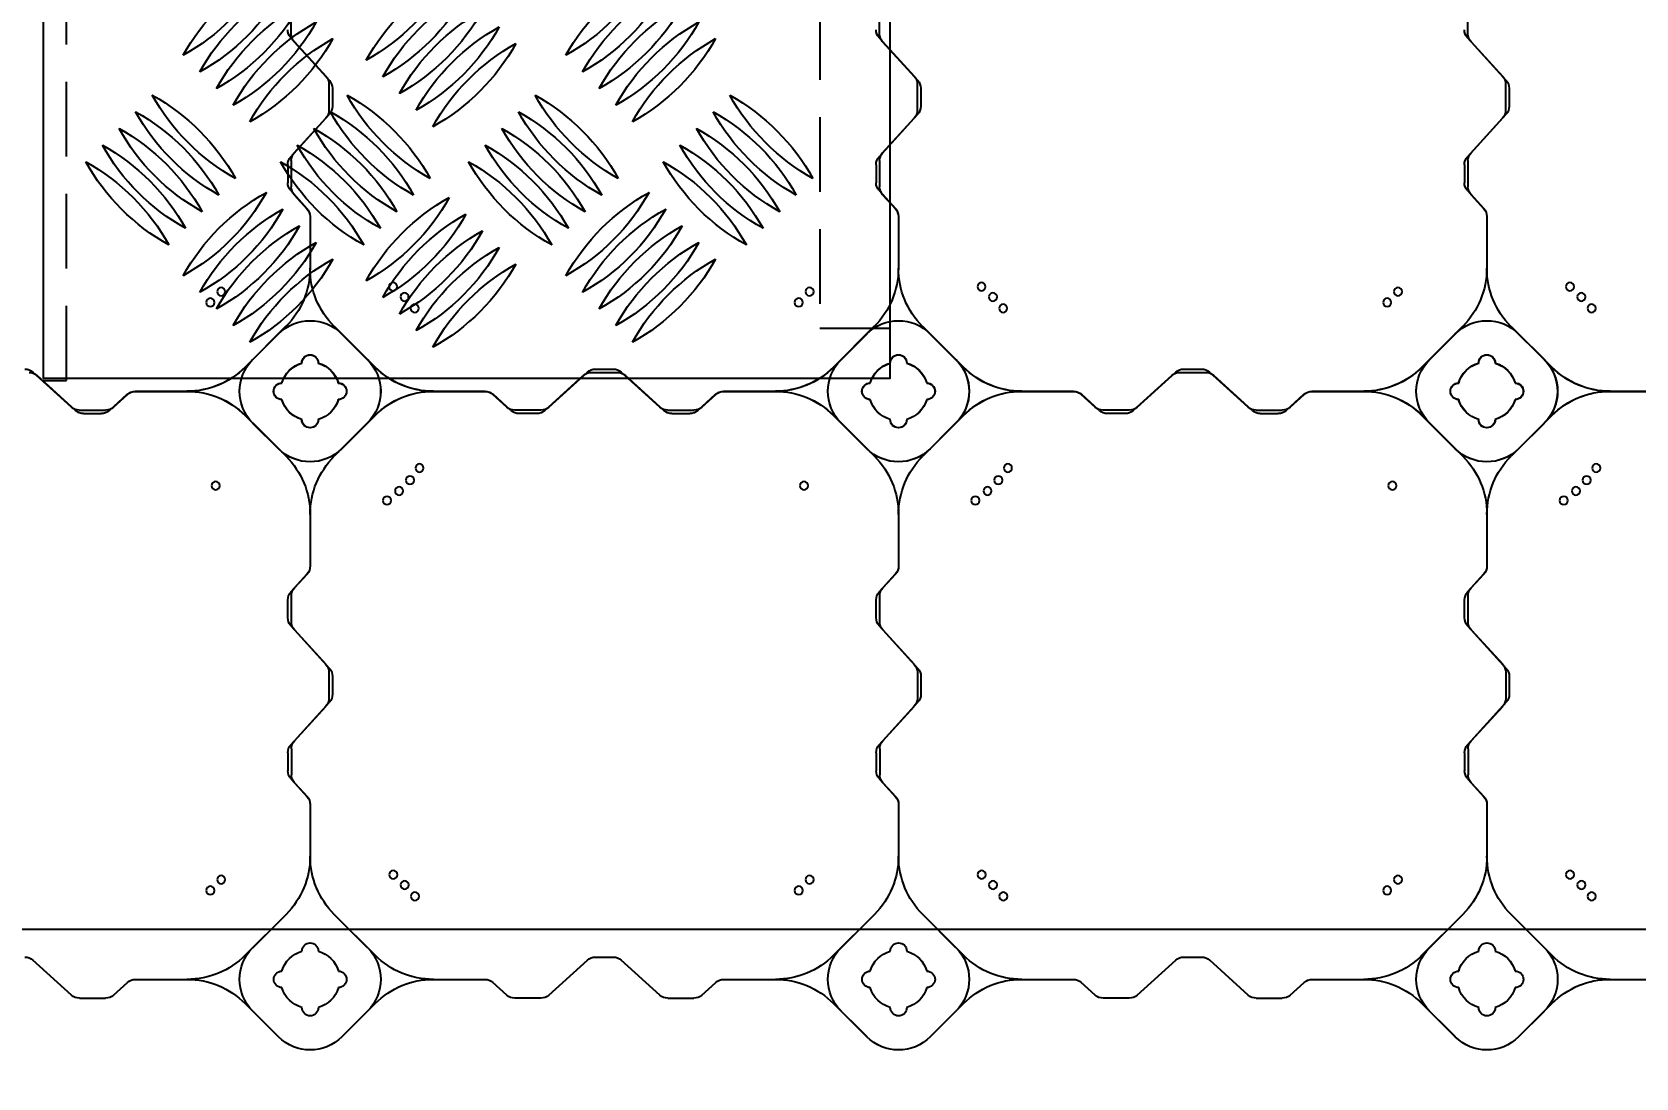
# Model space of a CAD drawing. Header units: millimetres. Extents: x -1612139 to -1260738, y 1141106 to 1536160.
# Drawn here: x -1331755 to -1330392, y 1253728 to 1254617 of the extents above; entities that cross this region are included whole.
import ezdxf

# ---------------------------------------------------------------- set-up
doc = ezdxf.new("R2010")
doc.units = ezdxf.units.MM
doc.header["$LTSCALE"] = 10
doc.linetypes.add('DASHED2', pattern=[9.525, 6.35, -3.175])
doc.layers.get('0').update_dxf_attribs({"linetype": 'CONTINUOUS'})
doc.layers.get('DEFPOINTS').update_dxf_attribs({"linetype": 'CONTINUOUS'})
doc.layers.add('W-bridge approach引桥', color=4, linetype='CONTINUOUS')
doc.layers.add('W-FLOAT_BOWL浮筒', color=253, linetype='CONTINUOUS')
doc.styles.add('STANDARD_T3', font='simplex.shx', dxfattribs={"width": 0.7, "bigfont": 'gbcbig.shx'})
doc.dimstyles.new('W&&200', dxfattribs={"dimtxt": 700, "dimasz": 200, "dimexe": 500, "dimexo": 600, "dimgap": 200, "dimtad": 1, "dimdec": 0, "dimzin": 0, "dimdsep": 46, "dimtxsty": 'STANDARD_T3', "dimcen": 0.09, "dimclrd": 1, "dimclre": 1, "dimclrt": 7, "dimazin": 2, "dimtfac": 1, "dimtdec": 0, "dimtix": 1, "dimtmove": 2, "dimatfit": 3, "dimfxl": 100, "dimtolj": 1, "dimtzin": 0, "dimarcsym": 0})

# ---------------------------------------------------------------- blocks, each defined once
blk = doc.blocks.new('蓝色')
at = {"layer": 'W-FLOAT_BOWL浮筒', "color": 5}
for p, q in [((1479.5, 1549.2), (1451.2, 1520.9)), ((1457.5, 1527.3), (1479.4, 1549.2)), ((1533.2, 1549.2), (1555.2, 1527.3)), ((1533.2, 1549.2), (1561.5, 1520.9)), ((1979.5, 1549.2), (1951.2, 1520.9)), ((1957.5, 1527.3), (1979.4, 1549.2)), ((2033.2, 1549.2), (2055.2, 1527.3)), ((2033.2, 1549.2), (2061.5, 1520.9)), ((2479.5, 1549.2), (2451.2, 1520.9)), ((2457.5, 1527.3), (2479.4, 1549.2)), ((2533.2, 1549.2), (2555.2, 1527.3)), ((2533.2, 1549.2), (2561.5, 1520.9)), ((1303.5, 1513.8), (1270.7, 1484)), ((1310.2, 1516.4), (1332.5, 1516.4)), ((1339.2, 1513.8), (1351.1, 1503)), ((1673.5, 1513.8), (1661.6, 1503)), ((1702.5, 1516.4), (1680.2, 1516.4)), ((1709.2, 1513.8), (1742, 1484)), ((1803.5, 1513.8), (1770.7, 1484)), ((1810.2, 1516.4), (1832.5, 1516.4)), ((1839.2, 1513.8), (1851.1, 1503)), ((2173.5, 1513.8), (2161.6, 1503)), ((2202.5, 1516.4), (2180.2, 1516.4)), ((2209.2, 1513.8), (2242, 1484)), ((2303.5, 1513.8), (2270.7, 1484)), ((2310.2, 1516.4), (2332.5, 1516.4)), ((2339.2, 1513.8), (2351.1, 1503)), ((1357.8, 1500.4), (1401.6, 1500.4)), ((1610.9, 1500.4), (1654.9, 1500.4)), ((1857.8, 1500.4), (1901.6, 1500.4)), ((2110.9, 1500.4), (2154.9, 1500.4)), ((2357.8, 1500.4), (2401.6, 1500.4)), ((2610.9, 1500.4), (2654.9, 1500.4)), ((1485.8, 1445.1), (1451.1, 1479.9)), ((1457.5, 1473.5), (1485.8, 1445.2)), ((1526.8, 1445.1), (1561.6, 1479.9)), ((1555.2, 1473.5), (1526.8, 1445.2)), ((1748.7, 1481.4), (1764, 1481.4)), ((1985.8, 1445.1), (1951.1, 1479.9)), ((1957.5, 1473.5), (1985.8, 1445.2)), ((2026.8, 1445.1), (2061.6, 1479.9)), ((2055.2, 1473.5), (2026.8, 1445.2)), ((2248.7, 1481.4), (2264, 1481.4)), ((2485.8, 1445.1), (2451.1, 1479.9)), ((2457.5, 1473.5), (2485.8, 1445.2)), ((2526.8, 1445.1), (2561.6, 1479.9)), ((2555.2, 1473.5), (2526.8, 1445.2)), ((1506.3, 1351.6), (1506.3, 1395.8)), ((1506.3, 1351.8), (1506.3, 1395.8)), ((2006.3, 1351.6), (2006.3, 1395.8)), ((2006.3, 1351.8), (2006.3, 1395.8)), ((2506.3, 1351.6), (2506.3, 1395.8)), ((2506.3, 1351.8), (2506.3, 1395.8)), ((1489.9, 1329.7), (1503.7, 1344.9)), ((1492.9, 1333.2), (1503.7, 1345.1)), ((1989.9, 1329.7), (2003.7, 1344.9)), ((1992.9, 1333.2), (2003.7, 1345.1)), ((2489.9, 1329.7), (2503.7, 1344.9)), ((2492.9, 1333.2), (2503.7, 1345.1)), ((1487.3, 1307.7), (1487.3, 1323)), ((1490.3, 1304.2), (1490.3, 1326.5)), ((1987.3, 1307.7), (1987.3, 1323)), ((1990.3, 1304.2), (1990.3, 1326.5)), ((2487.3, 1307.7), (2487.3, 1323)), ((2490.3, 1304.2), (2490.3, 1326.5)), ((1489.9, 1301), (1519.7, 1268.2)), ((1492.9, 1297.5), (1522.7, 1264.7)), ((1989.9, 1301), (2019.7, 1268.2)), ((1992.9, 1297.5), (2022.7, 1264.7)), ((2489.9, 1301), (2519.7, 1268.2)), ((2492.9, 1297.5), (2522.7, 1264.7)), ((1522.3, 1239.2), (1522.3, 1261.5)), ((1525.3, 1242.7), (1525.3, 1258)), ((2022.3, 1239.2), (2022.3, 1261.5)), ((2025.3, 1242.7), (2025.3, 1258)), ((2522.3, 1239.2), (2522.3, 1261.5)), ((2525.3, 1242.7), (2525.3, 1258)), ((1489.9, 1199.7), (1519.7, 1232.5)), ((1492.9, 1203.2), (1522.7, 1236)), ((1989.9, 1199.7), (2019.7, 1232.5)), ((1992.9, 1203.2), (2022.7, 1236)), ((2489.9, 1199.7), (2519.7, 1232.5)), ((2492.9, 1203.2), (2522.7, 1236)), ((1490.3, 1196.5), (1490.3, 1174.2)), ((1990.3, 1196.5), (1990.3, 1174.2)), ((2490.3, 1196.5), (2490.3, 1174.2))]:
    blk.add_line(p, q, dxfattribs=at)
for centre in [(1595.3, 1429.8), (2095.3, 1429.8), (2595.3, 1429.8), (1421.6, 1424.8), (1430.8, 1415.6), (1586.6, 1420.1), (1921.6, 1424.8), (1930.8, 1415.6), (2086.6, 1420.1), (2421.6, 1424.8), (2430.8, 1415.6), (2586.6, 1420.1), (1576.9, 1411.4), (2076.9, 1411.4), (2576.9, 1411.4)]:
    blk.add_circle(centre, 3.5, dxfattribs=at)
for centre, radius, start, end in [((1506.3, 1522.3), 38, 45, 135), ((1506.4, 1522.3), 38, 45, 135), ((2006.3, 1522.3), 38, 45, 135), ((2006.4, 1522.3), 38, 45, 135), ((2506.3, 1522.3), 38, 45, 135), ((2506.4, 1522.3), 38, 45, 135), ((1484.4, 1500.4), 38, 135, 225), ((1506.3, 1524.4), 7, 0, 180), ((1506.3, 1524.4), 7, 0, 180), ((1528.3, 1500.4), 38, 315, 45), ((1984.4, 1500.4), 38, 135, 225), ((2006.3, 1524.4), 7, 0, 180), ((2006.3, 1524.4), 7, 0, 180), ((2028.3, 1500.4), 38, 315, 45), ((2484.4, 1500.4), 38, 135, 225), ((2506.3, 1524.4), 7, 0, 180), ((2506.3, 1524.4), 7, 0, 180), ((2528.3, 1500.4), 38, 315, 45), ((1310.2, 1506.4), 10, 90, 132.2737), ((1332.5, 1506.4), 10, 47.7263, 90), ((1401.7, 1570.4), 70, 270, 315), ((1506.3, 1500.4), 25, 106.2602, 163.7398), ((1506.3, 1500.4), 25, 106.2602, 163.7398), ((1506.3, 1500.4), 25, 16.2602, 73.7398), ((1506.3, 1500.4), 25, 16.2602, 73.7398), ((1611, 1570.4), 70, 225, 270), ((1680.2, 1506.4), 10, 90, 132.2737), ((1702.5, 1506.4), 10, 47.7263, 90), ((1810.2, 1506.4), 10, 90, 132.2737), ((1832.5, 1506.4), 10, 47.7263, 90), ((1901.7, 1570.4), 70, 270, 315), ((2006.3, 1500.4), 25, 106.2602, 163.7398), ((2006.3, 1500.4), 25, 106.2602, 163.7398), ((2006.3, 1500.4), 25, 16.2602, 73.7398), ((2006.3, 1500.4), 25, 16.2602, 73.7398), ((2111, 1570.4), 70, 225, 270), ((2180.2, 1506.4), 10, 90, 132.2737), ((2202.5, 1506.4), 10, 47.7263, 90), ((2310.2, 1506.4), 10, 90, 132.2737), ((2332.5, 1506.4), 10, 47.7263, 90), ((2401.7, 1570.4), 70, 270, 315), ((2506.3, 1500.4), 25, 106.2602, 163.7398), ((2506.3, 1500.4), 25, 106.2602, 163.7398), ((2506.3, 1500.4), 25, 16.2602, 73.7398), ((2506.3, 1500.4), 25, 16.2602, 73.7398), ((2611, 1570.4), 70, 225, 270), ((1357.8, 1510.4), 10, 227.7263, 270), ((1401.6, 1430.4), 70, 45, 90), ((1482.3, 1500.4), 7, 90, 270), ((1482.3, 1500.4), 7, 90, 270), ((1530.3, 1500.4), 7, 270, 90), ((1530.3, 1500.4), 7, 270, 90), ((1611.1, 1430.4), 70, 90, 135), ((1654.9, 1510.4), 10, 270, 312.2737), ((1857.8, 1510.4), 10, 227.7263, 270), ((1901.6, 1430.4), 70, 45, 90), ((1982.3, 1500.4), 7, 90, 270), ((1982.3, 1500.4), 7, 90, 270), ((2030.3, 1500.4), 7, 270, 90), ((2030.3, 1500.4), 7, 270, 90), ((2111.1, 1430.4), 70, 90, 135), ((2154.9, 1510.4), 10, 270, 312.2737), ((2357.8, 1510.4), 10, 227.7263, 270), ((2401.6, 1430.4), 70, 45, 90), ((2482.3, 1500.4), 7, 90, 270), ((2482.3, 1500.4), 7, 90, 270), ((2530.3, 1500.4), 7, 270, 90), ((2530.3, 1500.4), 7, 270, 90), ((2611.1, 1430.4), 70, 90, 135), ((1506.3, 1500.4), 25, 196.2602, 253.7398), ((1506.3, 1500.4), 25, 196.2602, 253.7398), ((1506.3, 1500.4), 25, 286.2602, 343.7398), ((1506.3, 1500.4), 25, 286.2602, 343.7398), ((2006.3, 1500.4), 25, 196.2602, 253.7398), ((2006.3, 1500.4), 25, 196.2602, 253.7398), ((2006.3, 1500.4), 25, 286.2602, 343.7398), ((2006.3, 1500.4), 25, 286.2602, 343.7398), ((2506.3, 1500.4), 25, 196.2602, 253.7398), ((2506.3, 1500.4), 25, 196.2602, 253.7398), ((2506.3, 1500.4), 25, 286.2602, 343.7398), ((2506.3, 1500.4), 25, 286.2602, 343.7398), ((1264, 1491.4), 10, 270, 312.2737), ((1506.3, 1476.4), 7, 180, 0), ((1506.3, 1476.4), 7, 180, 0), ((1748.7, 1491.4), 10, 227.7263, 270), ((1764, 1491.4), 10, 270, 312.2737), ((2006.3, 1476.4), 7, 180, 0), ((2006.3, 1476.4), 7, 180, 0), ((2248.7, 1491.4), 10, 227.7263, 270), ((2264, 1491.4), 10, 270, 312.2737), ((2506.3, 1476.4), 7, 180, 0), ((2506.3, 1476.4), 7, 180, 0), ((1436.3, 1395.7), 70, 0, 45), ((1436.3, 1395.7), 70, 0, 45), ((1576.3, 1395.7), 70, 135, 180), ((1576.3, 1395.7), 70, 135, 180), ((1936.3, 1395.7), 70, 0, 45), ((1936.3, 1395.7), 70, 0, 45), ((2076.3, 1395.7), 70, 135, 180), ((2076.3, 1395.7), 70, 135, 180), ((2436.3, 1395.7), 70, 0, 45), ((2436.3, 1395.7), 70, 0, 45), ((2576.3, 1395.7), 70, 135, 180), ((2576.3, 1395.7), 70, 135, 180), ((1496.3, 1351.8), 10, 317.7263, 0), ((1496.3, 1351.6), 10, 317.7263, 0), ((1996.3, 1351.8), 10, 317.7263, 0), ((1996.3, 1351.6), 10, 317.7263, 0), ((2496.3, 1351.8), 10, 317.7263, 0), ((2496.3, 1351.6), 10, 317.7263, 0), ((1497.3, 1323), 10, 137.7263, 180), ((1500.3, 1326.5), 10, 137.7263, 180), ((1997.3, 1323), 10, 137.7263, 180), ((2000.3, 1326.5), 10, 137.7263, 180), ((2497.3, 1323), 10, 137.7263, 180), ((2500.3, 1326.5), 10, 137.7263, 180), ((1497.3, 1307.7), 10, 180, 222.2737), ((1500.3, 1304.2), 10, 180, 222.2737), ((1997.3, 1307.7), 10, 180, 222.2737), ((2000.3, 1304.2), 10, 180, 222.2737), ((2497.3, 1307.7), 10, 180, 222.2737), ((2500.3, 1304.2), 10, 180, 222.2737), ((1512.3, 1261.5), 10, 0, 42.2737), ((2012.3, 1261.5), 10, 0, 42.2737), ((2512.3, 1261.5), 10, 0, 42.2737), ((1515.3, 1258), 10, 0, 42.2737), ((2015.3, 1258), 10, 0, 42.2737), ((2515.3, 1258), 10, 0, 42.2737), ((1515.3, 1242.7), 10, 317.7263, 0), ((2015.3, 1242.7), 10, 317.7263, 0), ((2515.3, 1242.7), 10, 317.7263, 0), ((1512.3, 1239.2), 10, 317.7263, 0), ((2012.3, 1239.2), 10, 317.7263, 0), ((2512.3, 1239.2), 10, 317.7263, 0), ((1497.3, 1193), 10, 137.7263, 180), ((1500.3, 1196.5), 10, 137.7263, 180), ((1997.3, 1193), 10, 137.7263, 180), ((2000.3, 1196.5), 10, 137.7263, 180), ((2497.3, 1193), 10, 137.7263, 180), ((2500.3, 1196.5), 10, 137.7263, 180)]:
    blk.add_arc(centre, radius, start, end, dxfattribs=at)
blk = doc.blocks.new('橙色')
at = {"layer": 'W-FLOAT_BOWL浮筒', "color": 30}
for p, q in [((1973.2, 2548.8), (1944.8, 2520.5)), ((1951.2, 2526.9), (1973.1, 2548.8)), ((2026.8, 2548.8), (2055.2, 2520.5)), ((2026.9, 2548.8), (2048.8, 2526.9)), ((2473.2, 2548.8), (2444.8, 2520.5)), ((2451.2, 2526.9), (2473.1, 2548.8)), ((2526.8, 2548.8), (2555.2, 2520.5)), ((2526.9, 2548.8), (2548.8, 2526.9)), ((2973.2, 2548.8), (2944.8, 2520.5)), ((2951.2, 2526.9), (2973.1, 2548.8)), ((3026.8, 2548.8), (3055.2, 2520.5)), ((3026.9, 2548.8), (3048.8, 2526.9)), ((1797.1, 2513.4), (1764.4, 2483.6)), ((1803.9, 2516), (1826.1, 2516)), ((1832.9, 2513.4), (1844.7, 2502.6)), ((2167.1, 2513.4), (2155.3, 2502.6)), ((2196.1, 2516), (2173.9, 2516)), ((2202.9, 2513.4), (2235.6, 2483.6)), ((2297.1, 2513.4), (2264.4, 2483.6)), ((2303.9, 2516), (2326.1, 2516)), ((2332.9, 2513.4), (2344.7, 2502.6)), ((2667.1, 2513.4), (2655.3, 2502.6)), ((2696.1, 2516), (2673.9, 2516)), ((2702.9, 2513.4), (2735.6, 2483.6)), ((2797.1, 2513.4), (2764.4, 2483.6)), ((2803.9, 2516), (2826.1, 2516)), ((2832.9, 2513.4), (2844.7, 2502.6)), ((1851.5, 2500), (1895.3, 2500)), ((2104.6, 2500), (2148.5, 2500)), ((2351.5, 2500), (2395.3, 2500)), ((2604.6, 2500), (2648.5, 2500)), ((2851.5, 2500), (2895.3, 2500)), ((3104.6, 2500), (3148.5, 2500)), ((2242.4, 2481), (2257.6, 2481)), ((2742.4, 2481), (2757.6, 2481)), ((1979.5, 2444.8), (1944.8, 2479.5)), ((1951.2, 2473.2), (1979.5, 2444.8)), ((2020.5, 2444.8), (2055.2, 2479.5)), ((2048.8, 2473.2), (2020.5, 2444.8)), ((2479.5, 2444.8), (2444.8, 2479.5)), ((2451.2, 2473.2), (2479.5, 2444.8)), ((2520.5, 2444.8), (2555.2, 2479.5)), ((2548.8, 2473.2), (2520.5, 2444.8)), ((2979.5, 2444.8), (2944.8, 2479.5)), ((2951.2, 2473.2), (2979.5, 2444.8)), ((3020.5, 2444.8), (3055.2, 2479.5)), ((3048.8, 2473.2), (3020.5, 2444.8)), ((2000, 2351.3), (2000, 2395.4)), ((2000, 2351.5), (2000, 2395.4)), ((2500, 2351.3), (2500, 2395.4)), ((2500, 2351.5), (2500, 2395.4)), ((3000, 2351.3), (3000, 2395.4)), ((3000, 2351.5), (3000, 2395.4)), ((1983.6, 2329.4), (1997.4, 2344.5)), ((1986.6, 2332.9), (1997.4, 2344.7)), ((2483.6, 2329.4), (2497.4, 2344.5)), ((2486.6, 2332.9), (2497.4, 2344.7)), ((2983.6, 2329.4), (2997.4, 2344.5)), ((2986.6, 2332.9), (2997.4, 2344.7)), ((1981, 2307.4), (1981, 2322.6)), ((1984, 2303.9), (1984, 2326.1)), ((2481, 2307.4), (2481, 2322.6)), ((2484, 2303.9), (2484, 2326.1)), ((2981, 2307.4), (2981, 2322.6)), ((2984, 2303.9), (2984, 2326.1)), ((1983.6, 2300.6), (2013.4, 2267.9)), ((1986.6, 2297.1), (2016.4, 2264.4)), ((2483.6, 2300.6), (2513.4, 2267.9)), ((2486.6, 2297.1), (2516.4, 2264.4)), ((2983.6, 2300.6), (3013.4, 2267.9)), ((2986.6, 2297.1), (3016.4, 2264.4)), ((2016, 2238.9), (2016, 2261.1)), ((2019, 2242.4), (2019, 2257.6)), ((2516, 2238.9), (2516, 2261.1)), ((2519, 2242.4), (2519, 2257.6)), ((3016, 2238.9), (3016, 2261.1)), ((3019, 2242.4), (3019, 2257.6)), ((1986.6, 2202.9), (2016.4, 2235.6)), ((2486.6, 2202.9), (2516.4, 2235.6)), ((2986.6, 2202.9), (3016.4, 2235.6)), ((1983.6, 2199.4), (2013.4, 2232.1)), ((2483.6, 2199.4), (2513.4, 2232.1)), ((2983.6, 2199.4), (3013.4, 2232.1)), ((1984, 2196.1), (1984, 2173.9)), ((2484, 2196.1), (2484, 2173.9)), ((2984, 2196.1), (2984, 2173.9)), ((1981, 2192.6), (1981, 2177.4)), ((2481, 2192.6), (2481, 2177.4)), ((2981, 2192.6), (2981, 2177.4)), ((1983.6, 2170.6), (1997.4, 2155.5)), ((1986.6, 2167.1), (1997.4, 2155.3)), ((2483.6, 2170.6), (2497.4, 2155.5)), ((2486.6, 2167.1), (2497.4, 2155.3)), ((2983.6, 2170.6), (2997.4, 2155.5)), ((2986.6, 2167.1), (2997.4, 2155.3)), ((2000, 2104.7), (2000, 2148.7)), ((2000, 2104.7), (2000, 2148.5)), ((2500, 2104.7), (2500, 2148.7)), ((2500, 2104.7), (2500, 2148.5)), ((3000, 2104.7), (3000, 2148.7)), ((3000, 2104.7), (3000, 2148.5)), ((1944.8, 2020.5), (1979.5, 2055.2)), ((1951.2, 2026.8), (1979.5, 2055.2)), ((2048.8, 2026.8), (2020.5, 2055.2)), ((2055.2, 2020.5), (2020.5, 2055.2)), ((2444.8, 2020.5), (2479.5, 2055.2)), ((2451.2, 2026.8), (2479.5, 2055.2)), ((2548.8, 2026.8), (2520.5, 2055.2)), ((2555.2, 2020.5), (2520.5, 2055.2)), ((2944.8, 2020.5), (2979.5, 2055.2)), ((2951.2, 2026.8), (2979.5, 2055.2)), ((3048.8, 2026.8), (3020.5, 2055.2)), ((3055.2, 2020.5), (3020.5, 2055.2)), ((1807.4, 2019), (1822.6, 2019)), ((2192.6, 2019), (2177.4, 2019)), ((2307.4, 2019), (2322.6, 2019)), ((2692.6, 2019), (2677.4, 2019)), ((2807.4, 2019), (2822.6, 2019)), ((1800.6, 2016.4), (1767.9, 1986.6)), ((1829.4, 2016.4), (1844.5, 2002.6)), ((2170.6, 2016.4), (2155.5, 2002.6)), ((2199.4, 2016.4), (2232.1, 1986.6)), ((2300.6, 2016.4), (2267.9, 1986.6)), ((2329.4, 2016.4), (2344.5, 2002.6)), ((2670.6, 2016.4), (2655.5, 2002.6)), ((2699.4, 2016.4), (2732.1, 1986.6)), ((2800.6, 2016.4), (2767.9, 1986.6)), ((2829.4, 2016.4), (2844.5, 2002.6)), ((1851.3, 2000), (1895.3, 2000)), ((2104.6, 2000), (2148.7, 2000)), ((2351.3, 2000), (2395.3, 2000)), ((2604.6, 2000), (2648.7, 2000)), ((2851.3, 2000), (2895.3, 2000)), ((3104.6, 2000), (3148.7, 2000)), ((1973.2, 1951.2), (1944.8, 1979.5)), ((2026.8, 1951.2), (2055.2, 1979.5)), ((2238.9, 1984), (2261.1, 1984)), ((2473.2, 1951.2), (2444.8, 1979.5)), ((2526.8, 1951.2), (2555.2, 1979.5)), ((2738.9, 1984), (2761.1, 1984)), ((2973.2, 1951.2), (2944.8, 1979.5)), ((3026.8, 1951.2), (3055.2, 1979.5)), ((1973.1, 1951.2), (1951.2, 1973.1)), ((2048.8, 1973.1), (2026.9, 1951.2)), ((2473.1, 1951.2), (2451.2, 1973.1)), ((2548.8, 1973.1), (2526.9, 1951.2)), ((2973.1, 1951.2), (2951.2, 1973.1)), ((3048.8, 1973.1), (3026.9, 1951.2))]:
    blk.add_line(p, q, dxfattribs=at)
for centre in [(1915.2, 2424.4), (2089, 2429.4), (2415.2, 2424.4), (2589, 2429.4), (2915.2, 2424.4), (3089, 2429.4), (1924.4, 2415.2), (2070.6, 2411), (2080.3, 2419.7), (2424.4, 2415.2), (2570.6, 2411), (2580.3, 2419.7), (2924.4, 2415.2), (3070.6, 2411), (3080.3, 2419.7), (2065.3, 2092.9), (2075.6, 2084.8), (2565.3, 2092.9), (2575.6, 2084.8), (3065.3, 2092.9), (3075.6, 2084.8), (1919.7, 2080.3), (2084.8, 2075.6), (2419.7, 2080.3), (2584.8, 2075.6), (2919.7, 2080.3), (3084.8, 2075.6), (2092.9, 2065.3), (2592.9, 2065.3), (3092.9, 2065.3)]:
    blk.add_circle(centre, 3.5, dxfattribs=at)
for centre, radius, start, end in [((2000, 2522), 38, 45, 135), ((2000, 2522), 38, 45, 135), ((2500, 2522), 38, 45, 135), ((2500, 2522), 38, 45, 135), ((3000, 2522), 38, 45, 135), ((3000, 2522), 38, 45, 135), ((1978, 2500), 38, 135, 225), ((2000, 2500), 25, 106.2602, 163.7398), ((2000, 2500), 25, 106.2602, 163.7398), ((2000, 2524), 7, 0, 180), ((2000, 2524), 7, 0, 180), ((2000, 2500), 25, 16.2602, 73.7398), ((2000, 2500), 25, 16.2602, 73.7398), ((2022, 2500), 38, 315, 45), ((2478, 2500), 38, 135, 225), ((2500, 2500), 25, 106.2602, 163.7398), ((2500, 2500), 25, 106.2602, 163.7398), ((2500, 2524), 7, 0, 180), ((2500, 2524), 7, 0, 180), ((2500, 2500), 25, 16.2602, 73.7398), ((2500, 2500), 25, 16.2602, 73.7398), ((2522, 2500), 38, 315, 45), ((2978, 2500), 38, 135, 225), ((3000, 2500), 25, 106.2602, 163.7398), ((3000, 2500), 25, 106.2602, 163.7398), ((3000, 2524), 7, 0, 180), ((3000, 2524), 7, 0, 180), ((3000, 2500), 25, 16.2602, 73.7398), ((3000, 2500), 25, 16.2602, 73.7398), ((3022, 2500), 38, 315, 45), ((1803.9, 2506), 10, 90, 132.2737), ((1826.1, 2506), 10, 47.7263, 90), ((1895.3, 2570), 70, 270, 315), ((2104.7, 2570), 70, 225, 270), ((2173.9, 2506), 10, 90, 132.2737), ((2196.1, 2506), 10, 47.7263, 90), ((2303.9, 2506), 10, 90, 132.2737), ((2326.1, 2506), 10, 47.7263, 90), ((2395.3, 2570), 70, 270, 315), ((2604.7, 2570), 70, 225, 270), ((2673.9, 2506), 10, 90, 132.2737), ((2696.1, 2506), 10, 47.7263, 90), ((2803.9, 2506), 10, 90, 132.2737), ((2826.1, 2506), 10, 47.7263, 90), ((2895.3, 2570), 70, 270, 315), ((3104.7, 2570), 70, 225, 270), ((1851.5, 2510), 10, 227.7263, 270), ((1895.3, 2430), 70, 45, 90), ((1976, 2500), 7, 90, 270), ((1976, 2500), 7, 90, 270), ((2024, 2500), 7, 270, 90), ((2024, 2500), 7, 270, 90), ((2104.7, 2430), 70, 90, 135), ((2148.5, 2510), 10, 270, 312.2737), ((2351.5, 2510), 10, 227.7263, 270), ((2395.3, 2430), 70, 45, 90), ((2476, 2500), 7, 90, 270), ((2476, 2500), 7, 90, 270), ((2524, 2500), 7, 270, 90), ((2524, 2500), 7, 270, 90), ((2604.7, 2430), 70, 90, 135), ((2648.5, 2510), 10, 270, 312.2737), ((2851.5, 2510), 10, 227.7263, 270), ((2895.3, 2430), 70, 45, 90), ((2976, 2500), 7, 90, 270), ((2976, 2500), 7, 90, 270), ((3024, 2500), 7, 270, 90), ((3024, 2500), 7, 270, 90), ((3104.7, 2430), 70, 90, 135), ((1757.6, 2491), 10, 270, 312.2737), ((2000, 2500), 25, 196.2602, 253.7398), ((2000, 2500), 25, 196.2602, 253.7398), ((2000, 2500), 25, 286.2602, 343.7398), ((2000, 2500), 25, 286.2602, 343.7398), ((2242.4, 2491), 10, 227.7263, 270), ((2257.6, 2491), 10, 270, 312.2737), ((2500, 2500), 25, 196.2602, 253.7398), ((2500, 2500), 25, 196.2602, 253.7398), ((2500, 2500), 25, 286.2602, 343.7398), ((2500, 2500), 25, 286.2602, 343.7398), ((2742.4, 2491), 10, 227.7263, 270), ((2757.6, 2491), 10, 270, 312.2737), ((3000, 2500), 25, 196.2602, 253.7398), ((3000, 2500), 25, 196.2602, 253.7398), ((3000, 2500), 25, 286.2602, 343.7398), ((3000, 2500), 25, 286.2602, 343.7398), ((2000, 2476), 7, 180, 0), ((2000, 2476), 7, 180, 0), ((2500, 2476), 7, 180, 0), ((2500, 2476), 7, 180, 0), ((3000, 2476), 7, 180, 0), ((3000, 2476), 7, 180, 0), ((1930, 2395.3), 70, 0, 45), ((1930, 2395.3), 70, 0, 45), ((2070, 2395.3), 70, 135, 180), ((2070, 2395.3), 70, 135, 180), ((2430, 2395.3), 70, 0, 45), ((2430, 2395.3), 70, 0, 45), ((2570, 2395.3), 70, 135, 180), ((2570, 2395.3), 70, 135, 180), ((2930, 2395.3), 70, 0, 45), ((2930, 2395.3), 70, 0, 45), ((3070, 2395.3), 70, 135, 180), ((3070, 2395.3), 70, 135, 180), ((1990, 2351.5), 10, 317.7263, 0), ((1990, 2351.3), 10, 317.7263, 0), ((2490, 2351.5), 10, 317.7263, 0), ((2490, 2351.3), 10, 317.7263, 0), ((2990, 2351.5), 10, 317.7263, 0), ((2990, 2351.3), 10, 317.7263, 0), ((1994, 2326.1), 10, 137.7263, 180), ((2494, 2326.1), 10, 137.7263, 180), ((2994, 2326.1), 10, 137.7263, 180), ((1991, 2322.6), 10, 137.7263, 180), ((2491, 2322.6), 10, 137.7263, 180), ((2991, 2322.6), 10, 137.7263, 180), ((1991, 2307.4), 10, 180, 222.2737), ((1994, 2303.9), 10, 180, 222.2737), ((2491, 2307.4), 10, 180, 222.2737), ((2494, 2303.9), 10, 180, 222.2737), ((2991, 2307.4), 10, 180, 222.2737), ((2994, 2303.9), 10, 180, 222.2737), ((2006, 2261.1), 10, 0, 42.2737), ((2009, 2257.6), 10, 0, 42.2737), ((2506, 2261.1), 10, 0, 42.2737), ((2509, 2257.6), 10, 0, 42.2737), ((3006, 2261.1), 10, 0, 42.2737), ((3009, 2257.6), 10, 0, 42.2737), ((2006, 2238.9), 10, 317.7263, 0), ((2009, 2242.4), 10, 317.7263, 0), ((2506, 2238.9), 10, 317.7263, 0), ((2509, 2242.4), 10, 317.7263, 0), ((3006, 2238.9), 10, 317.7263, 0), ((3009, 2242.4), 10, 317.7263, 0), ((1991, 2192.6), 10, 137.7263, 180), ((1994, 2196.1), 10, 137.7263, 180), ((2491, 2192.6), 10, 137.7263, 180), ((2494, 2196.1), 10, 137.7263, 180), ((2991, 2192.6), 10, 137.7263, 180), ((2994, 2196.1), 10, 137.7263, 180), ((1991, 2177.4), 10, 180, 222.2737), ((1994, 2173.9), 10, 180, 222.2737), ((2491, 2177.4), 10, 180, 222.2737), ((2494, 2173.9), 10, 180, 222.2737), ((2991, 2177.4), 10, 180, 222.2737), ((2994, 2173.9), 10, 180, 222.2737), ((1990, 2148.7), 10, 0, 42.2737), ((1990, 2148.5), 10, 0, 42.2737), ((2490, 2148.7), 10, 0, 42.2737), ((2490, 2148.5), 10, 0, 42.2737), ((2990, 2148.7), 10, 0, 42.2737), ((2990, 2148.5), 10, 0, 42.2737), ((1930, 2104.7), 70, 315, 0), ((1930, 2104.7), 70, 315, 0), ((2070, 2104.7), 70, 180, 225), ((2070, 2104.7), 70, 180, 225), ((2430, 2104.7), 70, 315, 0), ((2430, 2104.7), 70, 315, 0), ((2570, 2104.7), 70, 180, 225), ((2570, 2104.7), 70, 180, 225), ((2930, 2104.7), 70, 315, 0), ((2930, 2104.7), 70, 315, 0), ((3070, 2104.7), 70, 180, 225), ((3070, 2104.7), 70, 180, 225), ((2000, 2024), 7, 0, 180), ((2000, 2024), 7, 0, 180), ((2500, 2024), 7, 0, 180), ((2500, 2024), 7, 0, 180), ((3000, 2024), 7, 0, 180), ((3000, 2024), 7, 0, 180), ((1807.4, 2009), 10, 90, 132.2737), ((1822.6, 2009), 10, 47.7263, 90), ((1895.3, 2070), 70, 270, 315), ((1978, 2000), 38, 135, 225), ((2000, 2000), 25, 106.2602, 163.7398), ((2000, 2000), 25, 106.2602, 163.7398), ((2000, 2000), 25, 16.2602, 73.7398), ((2000, 2000), 25, 16.2602, 73.7398), ((2022, 2000), 38, 315, 45), ((2104.7, 2070), 70, 225, 270), ((2177.4, 2009), 10, 90, 132.2737), ((2192.6, 2009), 10, 47.7263, 90), ((2307.4, 2009), 10, 90, 132.2737), ((2322.6, 2009), 10, 47.7263, 90), ((2395.3, 2070), 70, 270, 315), ((2478, 2000), 38, 135, 225), ((2500, 2000), 25, 106.2602, 163.7398), ((2500, 2000), 25, 106.2602, 163.7398), ((2500, 2000), 25, 16.2602, 73.7398), ((2500, 2000), 25, 16.2602, 73.7398), ((2522, 2000), 38, 315, 45), ((2604.7, 2070), 70, 225, 270), ((2677.4, 2009), 10, 90, 132.2737), ((2692.6, 2009), 10, 47.7263, 90), ((2807.4, 2009), 10, 90, 132.2737), ((2822.6, 2009), 10, 47.7263, 90), ((2895.3, 2070), 70, 270, 315), ((2978, 2000), 38, 135, 225), ((3000, 2000), 25, 106.2602, 163.7398), ((3000, 2000), 25, 106.2602, 163.7398), ((3000, 2000), 25, 16.2602, 73.7398), ((3000, 2000), 25, 16.2602, 73.7398), ((3022, 2000), 38, 315, 45), ((3104.7, 2070), 70, 225, 270), ((1976, 2000), 7, 90, 270), ((1976, 2000), 7, 90, 270), ((2024, 2000), 7, 270, 90), ((2024, 2000), 7, 270, 90), ((2476, 2000), 7, 90, 270), ((2476, 2000), 7, 90, 270), ((2524, 2000), 7, 270, 90), ((2524, 2000), 7, 270, 90), ((2976, 2000), 7, 90, 270), ((2976, 2000), 7, 90, 270), ((3024, 2000), 7, 270, 90), ((3024, 2000), 7, 270, 90), ((1851.3, 2010), 10, 227.7263, 270), ((1895.3, 1930), 70, 45, 90), ((2000, 2000), 25, 196.2602, 253.7398), ((2000, 2000), 25, 196.2602, 253.7398), ((2000, 2000), 25, 286.2602, 343.7398), ((2000, 2000), 25, 286.2602, 343.7398), ((2104.7, 1930), 70, 90, 135), ((2148.7, 2010), 10, 270, 312.2737), ((2351.3, 2010), 10, 227.7263, 270), ((2395.3, 1930), 70, 45, 90), ((2500, 2000), 25, 196.2602, 253.7398), ((2500, 2000), 25, 196.2602, 253.7398), ((2500, 2000), 25, 286.2602, 343.7398), ((2500, 2000), 25, 286.2602, 343.7398), ((2604.7, 1930), 70, 90, 135), ((2648.7, 2010), 10, 270, 312.2737), ((2851.3, 2010), 10, 227.7263, 270), ((2895.3, 1930), 70, 45, 90), ((3000, 2000), 25, 196.2602, 253.7398), ((3000, 2000), 25, 196.2602, 253.7398), ((3000, 2000), 25, 286.2602, 343.7398), ((3000, 2000), 25, 286.2602, 343.7398), ((3104.7, 1930), 70, 90, 135), ((1761.1, 1994), 10, 270, 312.2737), ((2238.9, 1994), 10, 227.7263, 270), ((2261.1, 1994), 10, 270, 312.2737), ((2738.9, 1994), 10, 227.7263, 270), ((2761.1, 1994), 10, 270, 312.2737), ((2000, 1976), 7, 180, 0), ((2000, 1976), 7, 180, 0), ((2500, 1976), 7, 180, 0), ((2500, 1976), 7, 180, 0), ((3000, 1976), 7, 180, 0), ((3000, 1976), 7, 180, 0), ((2000, 1978), 38, 225, 315), ((2000, 1978), 38, 225, 315), ((2500, 1978), 38, 225, 315), ((2500, 1978), 38, 225, 315), ((3000, 1978), 38, 225, 315), ((3000, 1978), 38, 225, 315)]:
    blk.add_arc(centre, radius, start, end, dxfattribs=at)
blk = doc.blocks.new('*U82')
for centre, start, end in [((175.1, 0), 164.0608, 195.9392), ((-175.1, 0), 344.0608, 15.9392)]:
    blk.add_arc(centre, 182.1, start, end)
blk = doc.blocks.new('*U83')
at = {"color": 0, "linetype": 'ByBlock', "lineweight": -2}
for p in [(0, 0), (20, 0), (40, 0), (60, 0), (80, 0)]:
    blk.add_blockref('*U82', p, dxfattribs=at)
blk = doc.blocks.new('*U80')
for centre, start, end in [((175.1, 0), 164.0608, 195.9392), ((-175.1, 0), 344.0608, 15.9392)]:
    blk.add_arc(centre, 182.1, start, end)
blk = doc.blocks.new('*U81')
at = {"color": 0, "linetype": 'ByBlock', "lineweight": -2}
for p in [(0, 0), (20, 0), (40, 0), (60, 0), (80, 0)]:
    blk.add_blockref('*U80', p, dxfattribs=at)
blk = doc.blocks.new('*U76')
for centre, start, end in [((175.1, 0), 164.0608, 195.9392), ((-175.1, 0), 344.0608, 15.9392)]:
    blk.add_arc(centre, 182.1, start, end)
blk = doc.blocks.new('*U77')
at = {"color": 0, "linetype": 'ByBlock', "lineweight": -2}
for p in [(0, 0), (20, 0), (40, 0), (60, 0), (80, 0)]:
    blk.add_blockref('*U76', p, dxfattribs=at)
blk = doc.blocks.new('*U78')
for centre, start, end in [((175.1, 0), 164.0608, 195.9392), ((-175.1, 0), 344.0608, 15.9392)]:
    blk.add_arc(centre, 182.1, start, end)
blk = doc.blocks.new('*U79')
at = {"color": 0, "linetype": 'ByBlock', "lineweight": -2}
for p in [(0, 0), (20, 0), (40, 0), (60, 0), (80, 0)]:
    blk.add_blockref('*U78', p, dxfattribs=at)
blk = doc.blocks.new('frfwwewe')
at = {"linetype": 'DASHED2'}
blk.add_lwpolyline([(87928.6, 40419.4), (87928.6, 41818.4), (87948.6, 41818.4), (87948.6, 40419.4)], dxfattribs=at)
blk.add_lwpolyline([(88648.6, 40419.4), (87928.6, 40419.4), (87928.6, 41816.4), (88648.6, 41816.4)], close=True)
blk.add_lwpolyline([(88648.6, 41403.9), (88588.6, 41403.9), (88588.6, 41773.9), (88648.6, 41773.9)], close=True, dxfattribs=at)
for name, p, rotation in [('*U83', (88083, 41693.8), 44.99999999970522), ('*U81', (88238.5, 41698.1), 44.99999999970522), ('*U83', (88408.2, 41693.8), 44.99999999970522), ('*U79', (88056.8, 41611.1), 135.0000000002948), ('*U77', (88222.3, 41611.1), 135.0000000002948), ('*U79', (88382.1, 41611.1), 135.0000000002948), ('*U77', (88547.5, 41611.1), 135.0000000002948), ('*U83', (88083, 41506.4), 44.99999999970522), ('*U81', (88238.5, 41510.6), 44.99999999970522), ('*U83', (88408.2, 41506.4), 44.99999999970522)]:
    blk.add_blockref(name, p, dxfattribs=dict(rotation=rotation))
blk = doc.blocks.new('*D183')
at = {"color": 1, "lineweight": -2, "transparency": 16777216}
for p, q in [((-1333518.8, 1271320.9), (-1333518.8, 1271920.9)), ((-1311518.8, 1271320.9), (-1311518.8, 1271920.9)), ((-1333318.8, 1271420.9), (-1311718.8, 1271420.9))]:
    blk.add_line(p, q, dxfattribs=at)
at = {"color": 1, "transparency": 16777216}
for points in [[(-1333318.8, 1271454.3), (-1333318.8, 1271387.6), (-1333518.8, 1271420.9)], [(-1311718.8, 1271454.3), (-1311718.8, 1271387.6), (-1311518.8, 1271420.9)]]:
    blk.add_solid(points, dxfattribs=at)
at = {"layer": 'DEFPOINTS', "color": 0, "transparency": 16777216}
for p in [(-1311518.8, 1271420.9), (-1333518.8, 1256311.5), (-1311518.8, 1253811.5)]:
    blk.add_point(p, dxfattribs=at)
at = {"color": 7, "transparency": 16777216, "insert": (-1321828.2, 1271970.9), "char_height": 700, "attachment_point": 5, "style": 'STANDARD_T3'}
blk.add_mtext('\\A1;22000', dxfattribs=at)

msp = doc.modelspace()

# ---------------------------------------------------------------- linework, layer by layer
msp.add_lwpolyline([(-1339097.9, 1253854.2), (-1274270.1, 1253854.2), (-1274270.1, 1245071.3), (-1339097.9, 1245071.3)], close=True)

# ---------------------------------------------------------------- block references
at = {"xscale": -1, "rotation": 180}
for name, p in [('橙色', (-1333518.8, 1256311.5)), ('蓝色', (-1333025.2, 1255811.8))]:
    msp.add_blockref(name, p, dxfattribs=at)
at = {"layer": 'W-bridge approach引桥', "xscale": -1, "rotation": 180}
msp.add_blockref('frfwwewe', (-1419674.4, 1296138.9, -0.6), dxfattribs=at)

# ---------------------------------------------------------------- dimensions: what is measured, and where the dimension line sits
dim = msp.add_linear_dim(base=(-1311518.8, 1271420.9), p1=(-1333518.8, 1256311.5), p2=(-1311518.8, 1253811.5), dimstyle='W&&200', override={"dimfxlon": 1})
dim.commit()
dim.dimension.update_dxf_attribs({"geometry": '*D183', "text_midpoint": (-1321828.2, 1271970.9), "dimtype": 160})

doc.saveas('drawing.dxf')
